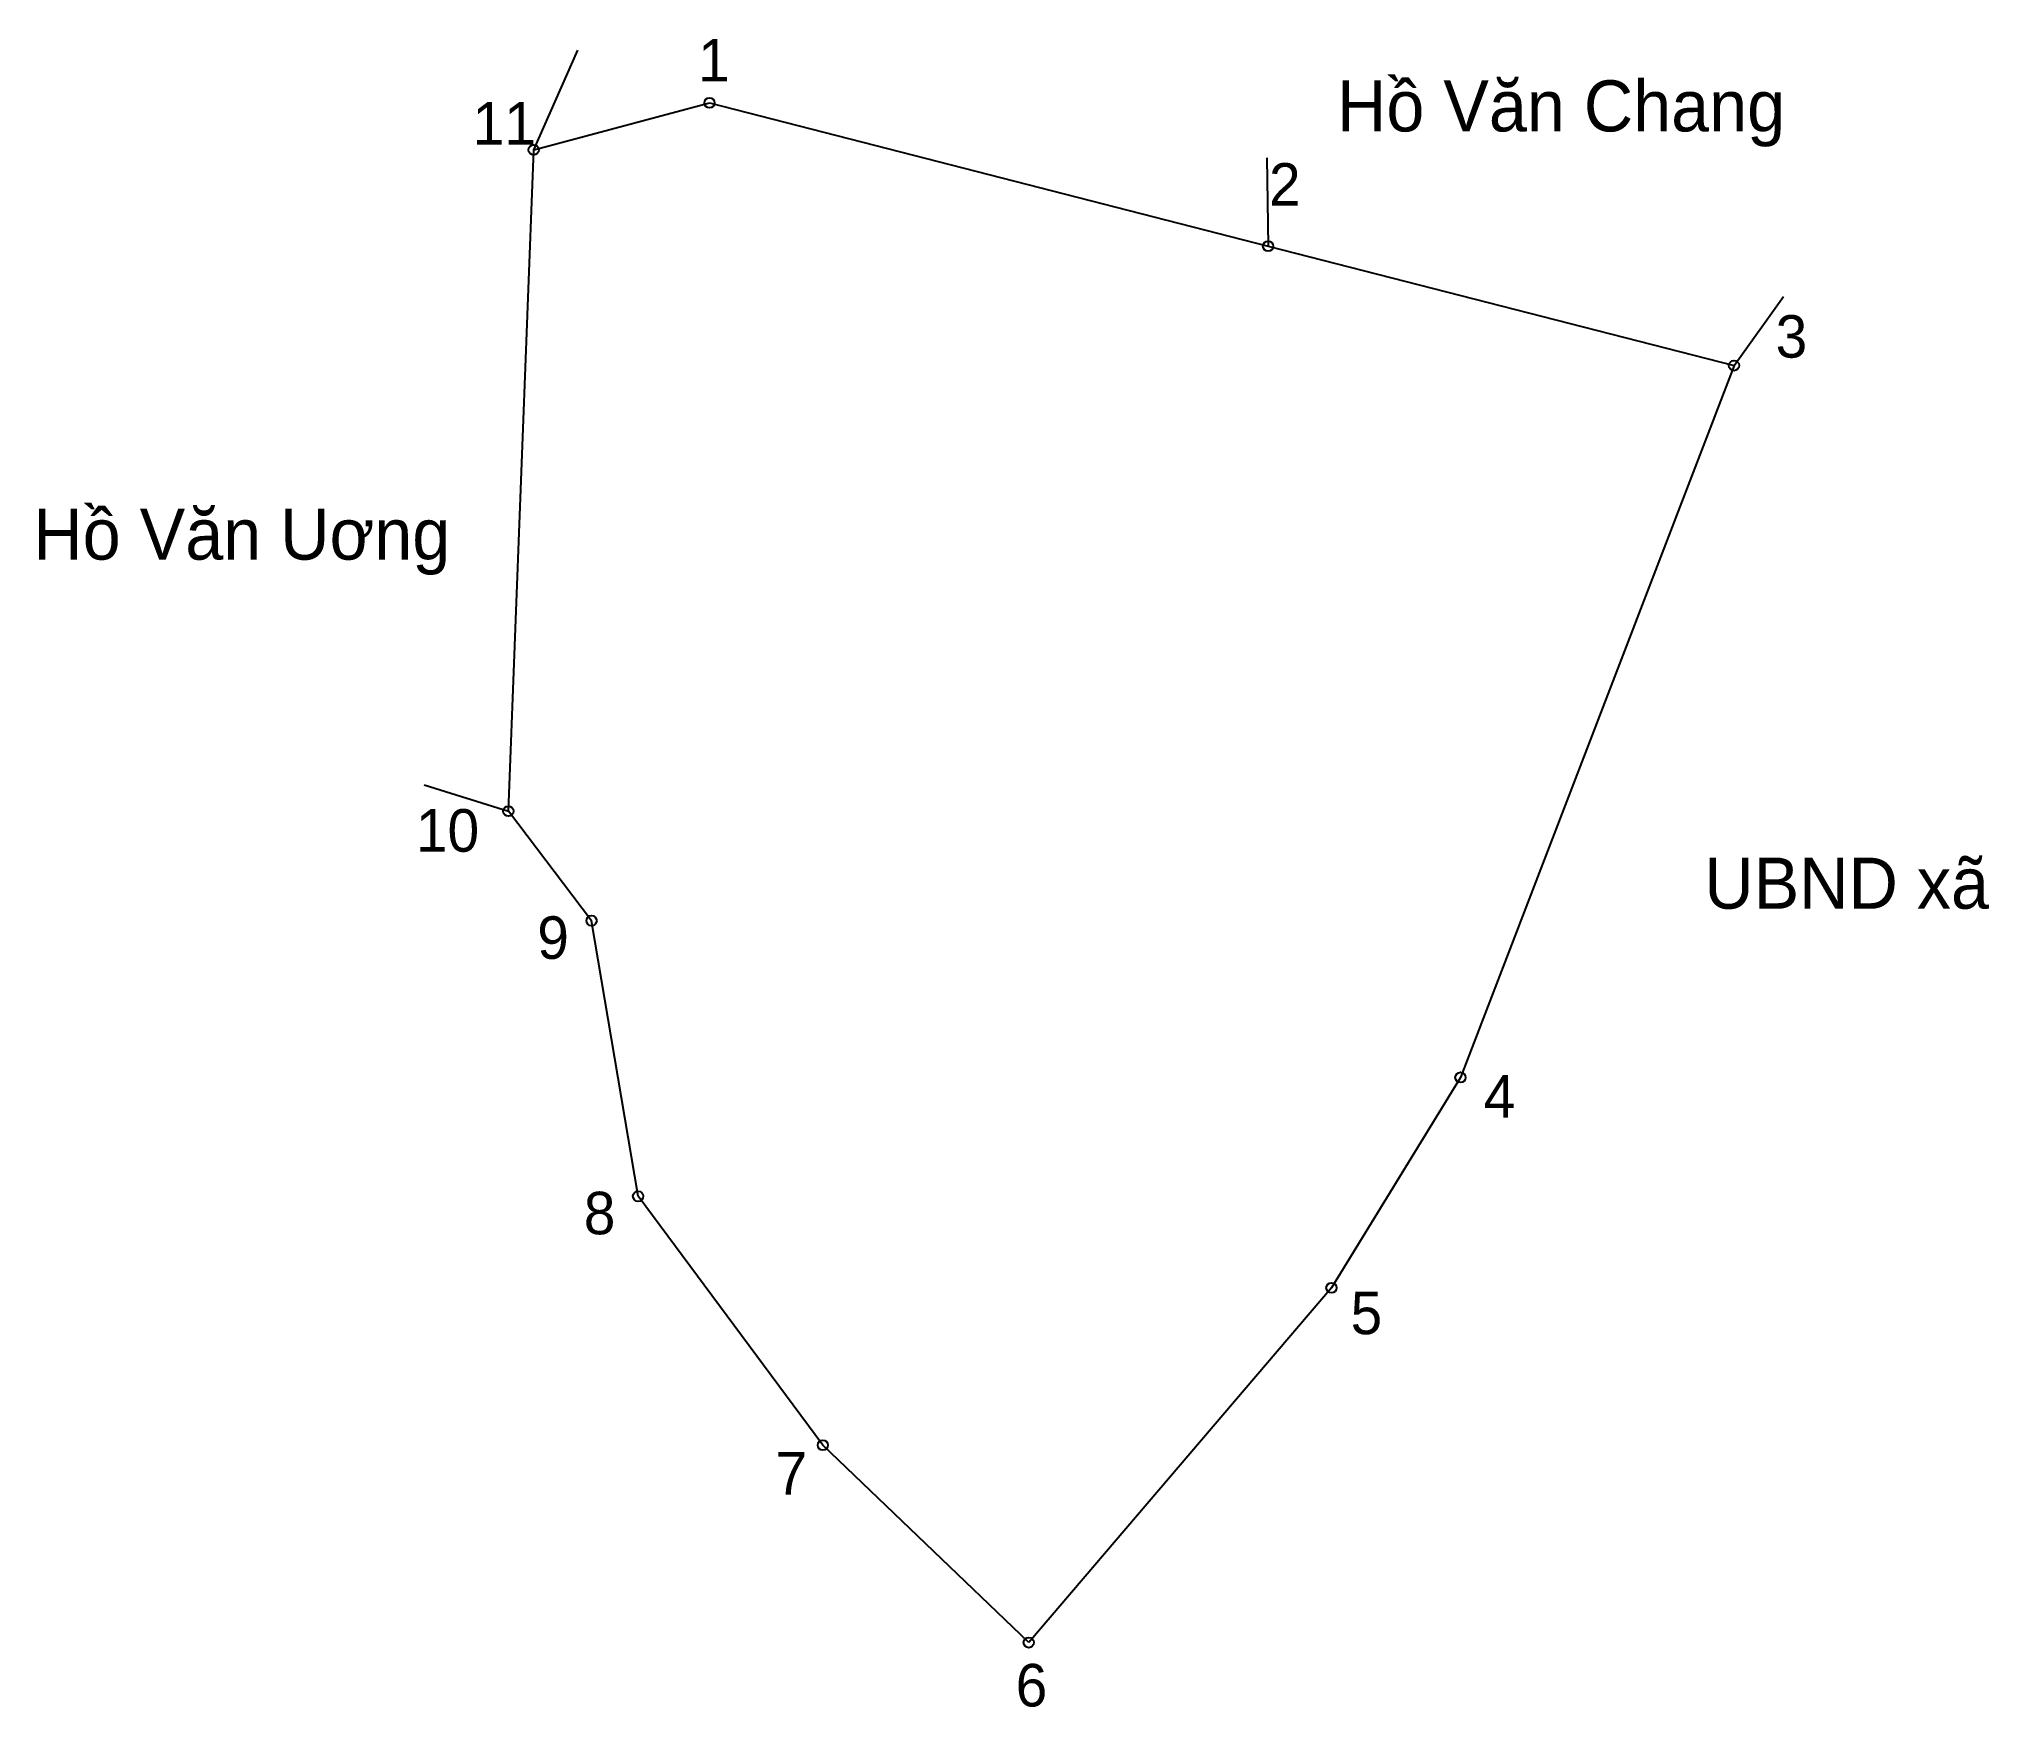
# Model space of a CAD drawing. Extents: x 547350 to 547457, y 1824173 to 1824266.
import ezdxf

# ---------------------------------------------------------------- set-up
doc = ezdxf.new("R2010")
doc.units = 0
for name, color, linetype in [('CanhThua', 7, 'Continuous'), ('MocDinhThua', 7, 'Continuous'), ('RauThua', 7, 'Continuous'), ('SoHieuDinhThua', 7, 'Continuous'), ('TenChuLanCan', 7, 'Continuous')]:
    doc.layers.add(name, color=color, linetype=linetype)

msp = doc.modelspace()

# ---------------------------------------------------------------- linework, layer by layer
at = {"layer": 'CanhThua'}
for p, q in [((547376.99, 1824259.41), (547386.71, 1824262.01)), ((547386.71, 1824262.01), (547417.58, 1824254.09)), ((547375.59, 1824222.87), (547376.99, 1824259.41)), ((547417.58, 1824254.09), (547443.33, 1824247.49)), ((547443.33, 1824247.49), (547428.21, 1824208.16)), ((547380.19, 1824216.82), (547375.59, 1824222.87)), ((547382.76, 1824201.59), (547380.19, 1824216.82)), ((547428.21, 1824208.16), (547421.08, 1824196.53)), ((547392.97, 1824187.84), (547382.76, 1824201.59)), ((547421.08, 1824196.53), (547404.35, 1824176.93)), ((547404.35, 1824176.93), (547392.97, 1824187.84))]:
    msp.add_line(p, q, dxfattribs=at)
at = {"layer": 'MocDinhThua'}
for centre in [(547386.71, 1824262.01), (547376.99, 1824259.41), (547417.58, 1824254.09), (547443.33, 1824247.49), (547375.59, 1824222.87), (547380.19, 1824216.82), (547428.21, 1824208.16), (547382.76, 1824201.59), (547421.08, 1824196.53), (547392.97, 1824187.84), (547404.35, 1824176.93)]:
    msp.add_circle(centre, 0.282, dxfattribs=at)
at = {"layer": 'RauThua'}
for p, q in [((547376.99, 1824259.41), (547379.43, 1824264.93)), ((547417.51, 1824258.97), (547417.58, 1824254.09)), ((547443.33, 1824247.49), (547446.07, 1824251.31)), ((547370.94, 1824224.32), (547375.59, 1824222.87))]:
    msp.add_line(p, q, dxfattribs=at)

# ---------------------------------------------------------------- texts
at = {"layer": 'SoHieuDinhThua'}
for s, height, p in [('1', 2.35, (547386.08, 1824263.19)), ('11', 2.352, (547373.62, 1824259.7)), ('2', 2.35, (547417.63, 1824256.33)), ('3', 2.35, (547445.63, 1824247.93)), ('10', 2.352, (547370.48, 1824220.63)), ('9', 2.35, (547377.19, 1824214.71)), ('4', 2.35, (547429.49, 1824205.94)), ('8', 2.35, (547379.76, 1824199.49)), ('5', 2.35, (547422.14, 1824193.97)), ('7', 2.35, (547390.36, 1824185.11)), ('6', 2.35, (547403.63, 1824173.4))]:
    msp.add_text(s, height=height, dxfattribs=at).set_placement(p)
at = {"layer": 'TenChuLanCan'}
for s, p in [('Hồ Văn Chang', (547421.39, 1824260.43)), ('Hồ Văn Uơng', (547349.34, 1824236.77)), ('UBND xã', (547441.69, 1824217.48))]:
    msp.add_text(s, height=2.823, dxfattribs=at).set_placement(p)

doc.saveas('drawing.dxf')
